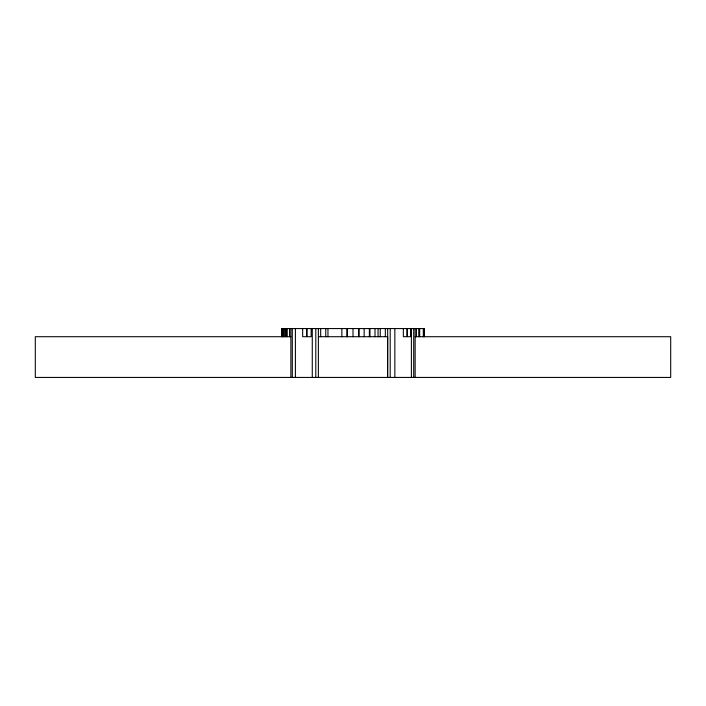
<?xml version="1.0" encoding="UTF-8"?>
<svg xmlns="http://www.w3.org/2000/svg" width="706" height="706" viewBox="0 0 706 706"><rect width="100%" height="100%" fill="white"/><g stroke="black" fill="none" stroke-linecap="round" stroke-linejoin="round"><path stroke-width="1.06" d="M290.872 336.709L35.3 336.709L35.3 377.436L670.7 377.436L670.7 336.709L415.146 336.709M318.38 336.709L387.665 336.709L387.62 377.436L387.665 328.564M424.191 336.709L424.191 328.564L281.809 328.564L281.809 336.709M424.024 328.564L424.024 336.709M423.971 328.564L423.927 336.709M423.318 328.564L423.318 336.709M419.664 328.564L419.664 336.709M418.773 328.564L418.773 336.709M416.434 328.564L416.434 336.709M415.146 328.564L415.146 377.436M413.707 328.564L413.707 377.436M411.386 328.564L411.386 377.436M410.601 328.564L410.601 336.709L407.362 336.709L407.362 328.564M406.965 328.564L406.965 336.709L403.338 336.709L403.338 328.564M394.848 328.564L394.848 377.436M390.197 328.564L390.197 377.436M385.326 328.564L385.326 336.709M380.243 328.564L380.243 336.709M378.054 328.564L378.054 336.709M375.001 328.564L375.001 336.709M369.97 328.564L369.97 336.709M369.37 328.564L369.37 336.709M364.137 328.564L364.137 336.709M359.072 328.564L359.072 336.709M358.586 328.564L358.586 336.709M353 328.564L353 336.709M347.414 328.564L347.414 336.709M346.893 328.564L346.893 336.709M341.863 328.564L341.863 336.709M327.963 328.564L327.963 336.709M325.757 328.564L325.757 336.709M320.674 328.564L320.674 336.709M318.38 328.564L318.38 377.436M315.803 328.564L315.803 377.436M312.273 328.564L312.273 377.436M311.152 328.564L311.152 336.709L307.048 336.709L307.048 328.564M306.572 328.564L306.572 336.709L302.662 336.709L302.662 328.564M295.399 328.564L295.399 377.436M292.293 328.564L292.293 377.436M290.872 328.564L290.872 377.436M289.566 328.564L289.566 336.709M287.227 328.564L287.227 336.709M286.371 328.564L286.371 336.709M285.286 328.564L285.286 336.709M283.874 328.564L283.874 336.709M283.724 328.564L283.724 336.709M282.682 328.564L282.682 336.709M282.029 328.564L282.029 336.709"/></g></svg>
